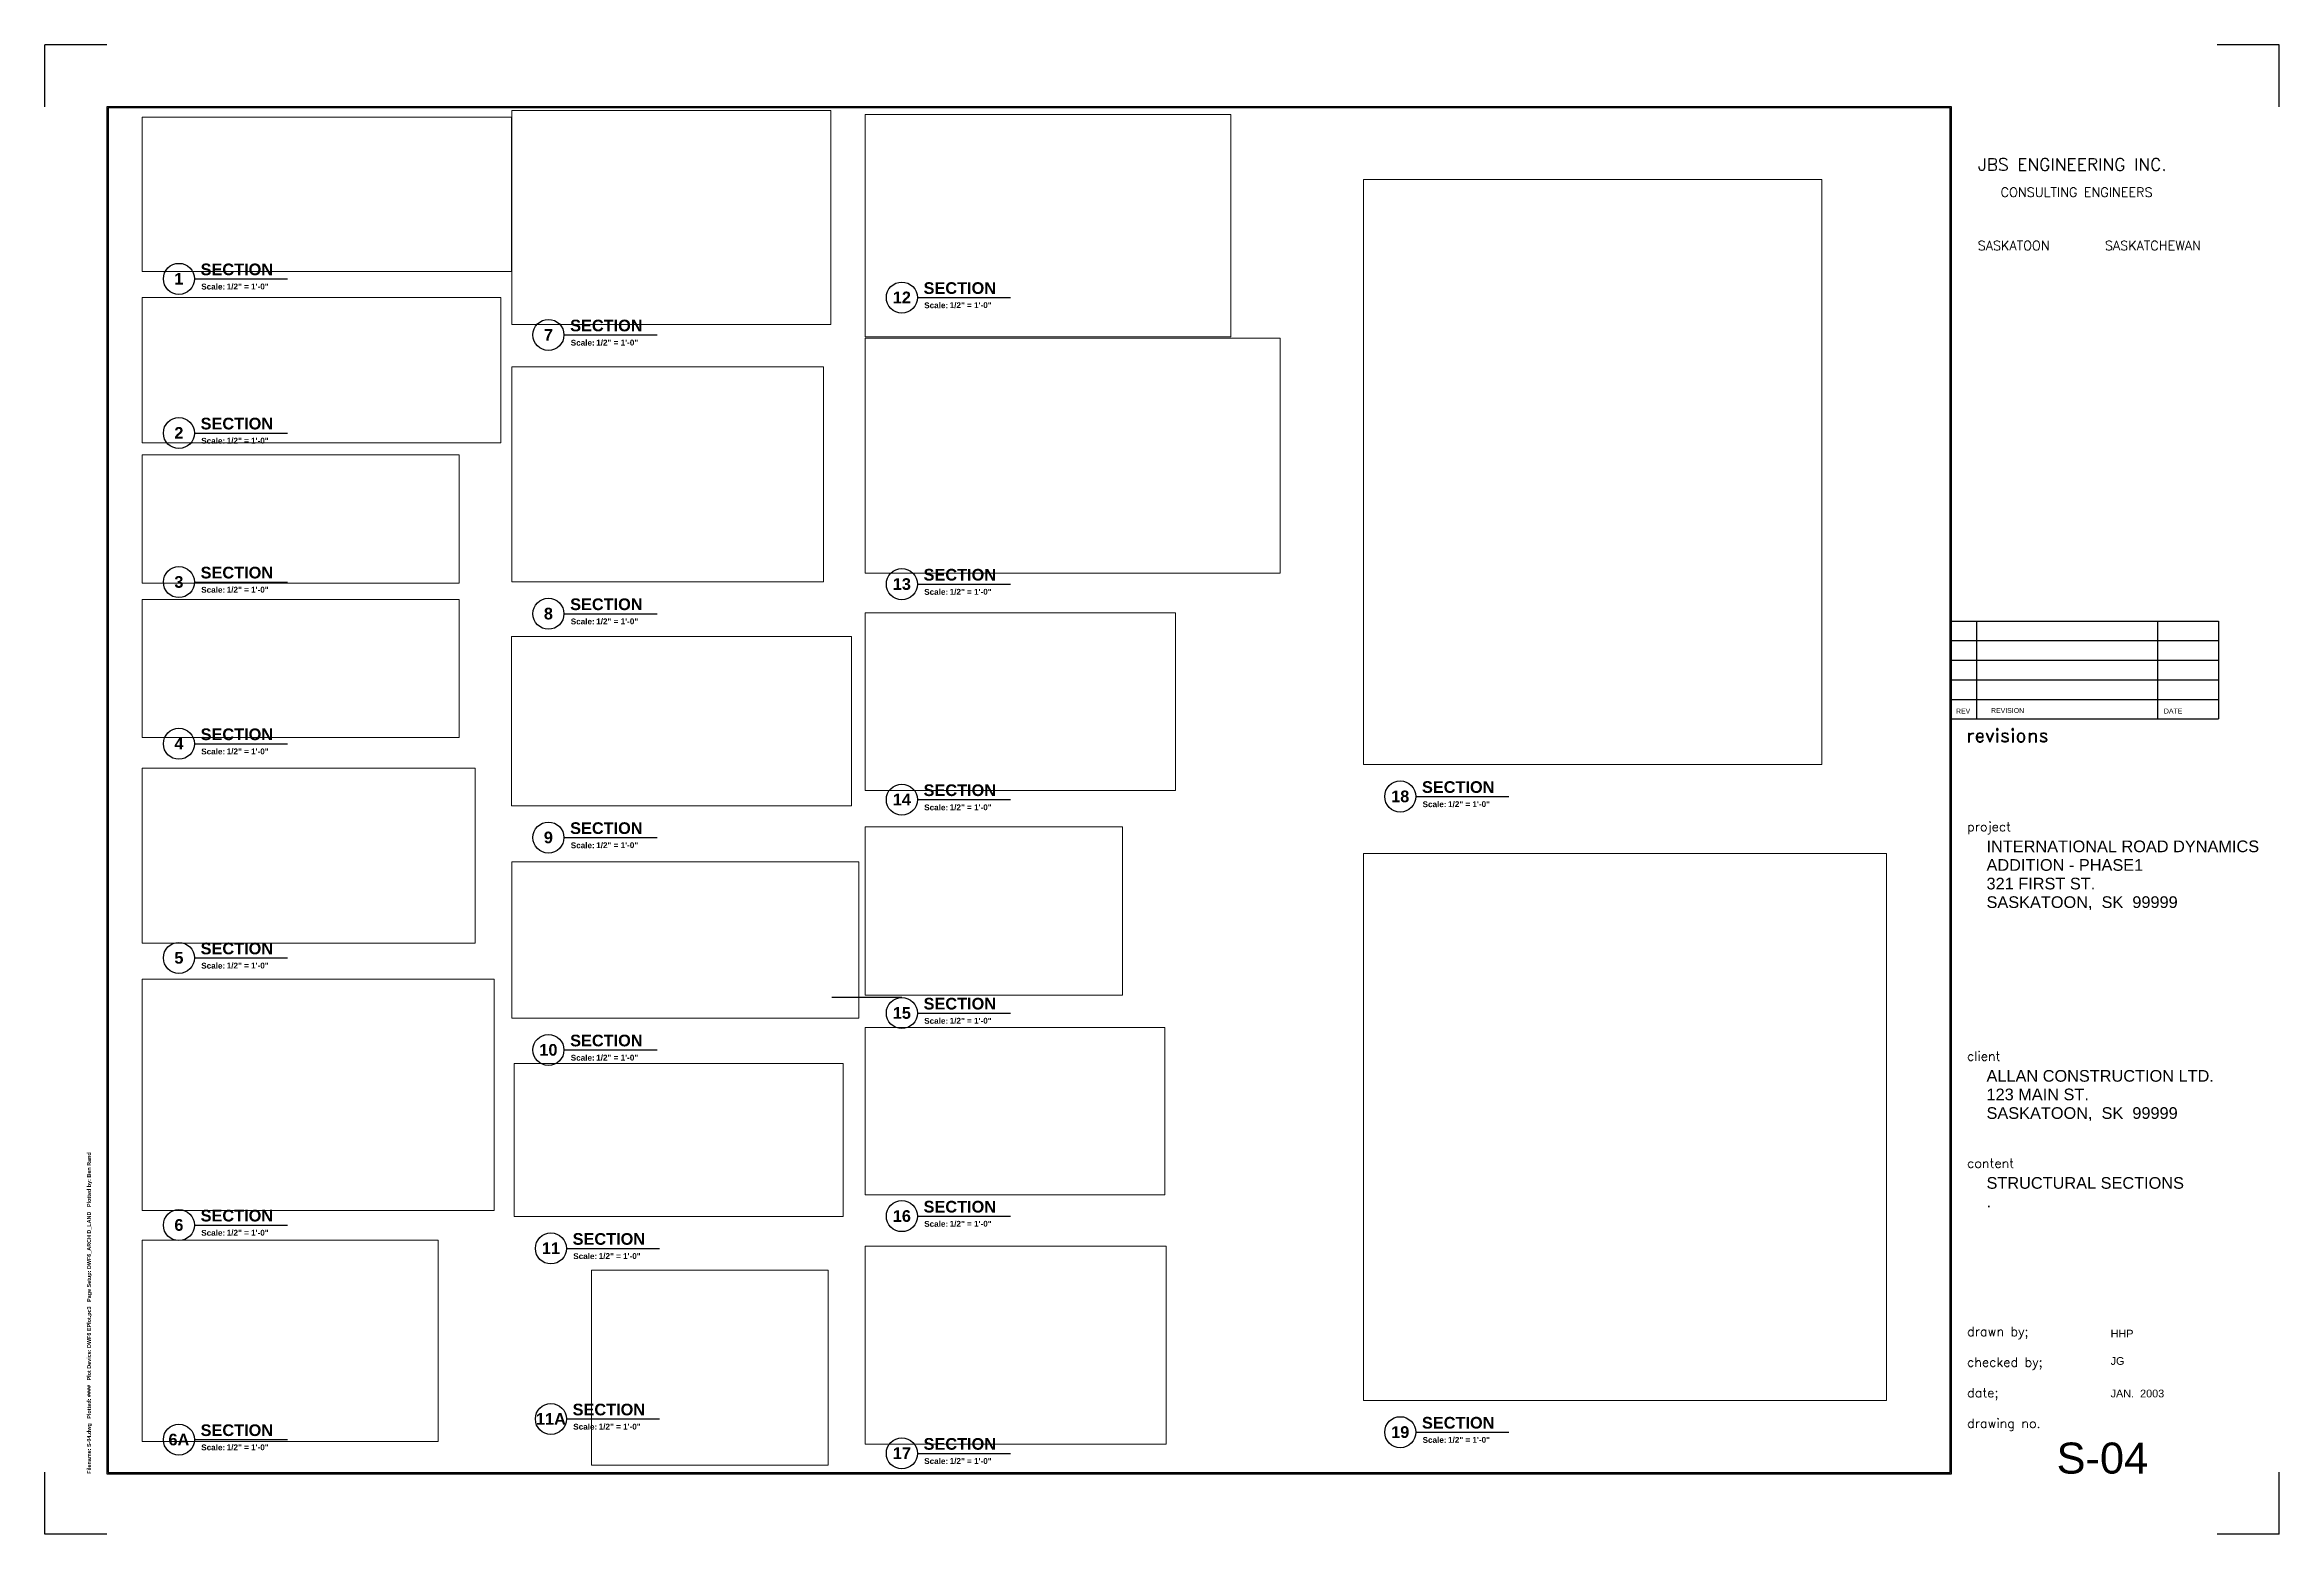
# Paper-space layout 'STRUCTURAL SECTIONS' of a CAD drawing. Header units: inches. Extents: x -0.3 to 35.7, y -0.7 to 23.3.
import ezdxf
from ezdxf.enums import TextEntityAlignment as Align

# ---------------------------------------------------------------- set-up
doc = ezdxf.new("R2010")
doc.units = ezdxf.units.IN
doc.header["$MEASUREMENT"] = 0
doc.layers.get('0').update_dxf_attribs({"linetype": 'CONTINUOUS'})
for name, color, linetype in [('PS_ANNOT', 5, 'CONTINUOUS'), ('TB_BORDER', 6, 'CONTINUOUS'), ('TB_CORNERS', 1, 'CONTINUOUS'), ('TB_INFORMATION', 3, 'CONTINUOUS'), ('TB_TEXT1', 160, 'CONTINUOUS'), ('TB_TEXT3', 10, 'CONTINUOUS'), ('TB_TEXT4', 4, 'CONTINUOUS'), ('TITLE', 7, 'CONTINUOUS'), ('TS-TEXT2', 7, 'CONTINUOUS')]:
    doc.layers.add(name, color=color, linetype=linetype)
doc.layers.add('PS_VIEWPORT', color=220, linetype='CONTINUOUS', plot=False)
doc.styles.add('ROMANC', font='romanc')
doc.styles.add('ROMAND', font='ROMAND')
doc.styles.add('SANSERIF', font='sanss___.ttf')
doc.styles.add('SANSSERIFBOLD', font='sanssb__.ttf')

# ---------------------------------------------------------------- blocks, each defined once
blk = doc.blocks.new('title')
at = {"layer": 'TB_BORDER'}
for p, q in [((1, 23), (1, 0.975)), ((30.718, 23), (1, 23)), ((1.02, 22.98), (1.02, 0.994)), ((30.698, 22.98), (1.02, 22.98)), ((30.698, 0.994), (30.698, 22.98)), ((30.718, 0.975), (30.718, 23)), ((1, 0.975), (30.718, 0.975)), ((1.02, 0.994), (30.698, 0.994))]:
    blk.add_line(p, q, dxfattribs=at)
at = {"layer": 'TB_CORNERS'}
for p, q in [((0, 23), (0, 24)), ((1, 24), (0, 24)), ((36, 24), (35, 24)), ((36, 23), (36, 24)), ((0, 0), (0, 1)), ((36, 0), (36, 1)), ((1, 0), (0, 0)), ((36, 0), (35, 0))]:
    blk.add_line(p, q, dxfattribs=at)
at = {"layer": 'TB_INFORMATION'}
for p, q in [((30.718, 14.713), (35.02, 14.713)), ((31.124, 14.713), (31.124, 13.136)), ((34.04, 14.713), (34.04, 13.136)), ((35.02, 14.713), (35.02, 13.136)), ((30.718, 14.398), (35.02, 14.398)), ((30.718, 14.082), (35.02, 14.082)), ((30.718, 13.767), (35.02, 13.767)), ((30.718, 13.451), (35.02, 13.451)), ((30.718, 13.136), (35.02, 13.136))]:
    blk.add_line(p, q, dxfattribs=at)
at = {"layer": 'TB_TEXT1', "width": 1.0217}
for s, height, style, p in [('JBS ENGINEERING INC.', 0.1972, 'ROMANC', (31.147, 21.971)), ('CONSULTING ENGINEERS', 0.1479, 'ROMAND', (31.51, 21.549)), ('SASKATOON       SASKATCHEWAN', 0.1479, 'ROMAND', (31.141, 20.69))]:
    blk.add_text(s, height=height, dxfattribs=dict(at, style=style)).set_placement(p)
at = {"layer": 'TB_TEXT3', "ltscale": 15, "style": 'SANSERIF', "flags": 8}
for tag, p in [('PROJECT_NAME', (31.283, 10.99)), ('PROJECT_PHASE', (31.283, 10.69)), ('PROJECT_STREET', (31.283, 10.39)), ('PROJECT_CITY', (31.283, 10.091)), ('CLIENT_NAME', (31.283, 7.292)), ('CLIENT_STREET', (31.283, 6.993)), ('CLIENT_CITY', (31.283, 6.693))]:
    blk.add_attdef(tag, p, '', height=0.188, dxfattribs=at)
at = {"layer": 'TB_TEXT3', "color": 10, "ltscale": 15, "style": 'SANSERIF', "flags": 8}
for tag, p in [('SHEET_CONTENT1', (31.283, 5.567)), ('SHEET_CONTENT2', (31.283, 5.267))]:
    blk.add_attdef(tag, p, '', height=0.188, dxfattribs=at)
at = {"layer": 'TB_TEXT3', "color": 10, "style": 'SANSERIF', "flags": 8}
for tag, p in [('DRAW', (33.282, 3.171)), ('CHECK', (33.282, 2.73))]:
    blk.add_attdef(tag, p, '', height=0.125, dxfattribs=at)
at = {"layer": 'TB_TEXT3', "style": 'SANSERIF', "flags": 8}
blk.add_attdef('DATE', (33.282, 2.206), '', height=0.125, dxfattribs=at)
blk.add_attdef('X', text='', height=0.5, dxfattribs=at).set_placement((32.412, 1.478), align=Align.TOP_LEFT)
at = {"layer": 'TB_TEXT4', "width": 1.0217}
for s, p in [('REV', (30.792, 13.224)), ('REVISION', (31.356, 13.233)), ('DATE', (34.141, 13.224))]:
    blk.add_text(s, height=0.0789, dxfattribs=at).set_placement(p)
at = {"layer": 'TB_TEXT4', "style": 'ROMAND', "width": 1.0217}
for s, height, p in [('revisions', 0.2188, (30.953, 12.764)), ('project', 0.1479, (30.97, 11.328)), ('client', 0.1479, (30.97, 7.63)), ('content', 0.1479, (30.97, 5.905)), ('drawn by;', 0.1479, (30.97, 3.193)), ('checked by;', 0.1479, (30.97, 2.7)), ('date;', 0.1479, (30.97, 2.207)), ('drawing no.', 0.1479, (30.97, 1.714))]:
    blk.add_text(s, height=height, dxfattribs=at).set_placement(p)
blk = doc.blocks.new('Drawing Title')
blk.add_line((0.842, -0.513), (2.342, -0.513))
at = {"lineweight": 25}
blk.add_circle((0.592, -0.513), 0.25, dxfattribs=at)
at = {"insert": (0.952, -0.591), "char_height": 0.0938, "width": 0.39163, "attachment_point": 1, "style": 'SANSSERIFBOLD'}
blk.add_mtext('Scale: ', dxfattribs=at)
at = {"ltscale": 15, "style": 'SANSSERIFBOLD', "flags": 8}
blk.add_attdef('VIEWNAME', text='', height=0.188, dxfattribs=at).set_placement((0.942, -0.511), align=Align.BOTTOM_LEFT)
blk.add_attdef('#', text='', height=0.188, dxfattribs=at).set_placement((0.592, -0.511), align=Align.MIDDLE_CENTER)
blk.add_attdef('VPSCALE', text='', height=0.0938, dxfattribs=at).set_placement((1.362, -0.589), align=Align.TOP_LEFT)

psp = doc.layouts.new('STRUCTURAL SECTIONS')

# ---------------------------------------------------------------- linework, layer by layer
at = {"layer": 'PS_ANNOT'}
psp.add_line((13.47, 7.937), (12.339, 7.937), dxfattribs=at)

# ---------------------------------------------------------------- block references
for p, values in [((1.23, 20.029), {'#': '1', 'VIEWNAME': 'SECTION', 'VPSCALE': '1/2" = 1\'-0"'}), ((12.877, 19.728), {'#': '12', 'VIEWNAME': 'SECTION', 'VPSCALE': '1/2" = 1\'-0"'}), ((7.183, 19.125), {'#': '7', 'VIEWNAME': 'SECTION', 'VPSCALE': '1/2" = 1\'-0"'}), ((1.23, 17.545), {'#': '2', 'VIEWNAME': 'SECTION', 'VPSCALE': '1/2" = 1\'-0"'}), ((1.23, 15.144), {'#': '3', 'VIEWNAME': 'SECTION', 'VPSCALE': '1/2" = 1\'-0"'}), ((12.877, 15.11), {'#': '13', 'VIEWNAME': 'SECTION', 'VPSCALE': '1/2" = 1\'-0"'}), ((7.183, 14.634), {'#': '8', 'VIEWNAME': 'SECTION', 'VPSCALE': '1/2" = 1\'-0"'}), ((1.23, 12.539), {'#': '4', 'VIEWNAME': 'SECTION', 'VPSCALE': '1/2" = 1\'-0"'}), ((12.877, 11.638), {'#': '14', 'VIEWNAME': 'SECTION', 'VPSCALE': '1/2" = 1\'-0"'}), ((20.906, 11.689), {'#': '18', 'VIEWNAME': 'SECTION', 'VPSCALE': '1/2" = 1\'-0"'}), ((7.183, 11.027), {'#': '9', 'VIEWNAME': 'SECTION', 'VPSCALE': '1/2" = 1\'-0"'}), ((1.23, 9.088), {'#': '5', 'VIEWNAME': 'SECTION', 'VPSCALE': '1/2" = 1\'-0"'}), ((12.877, 8.199), {'#': '15', 'VIEWNAME': 'SECTION', 'VPSCALE': '1/2" = 1\'-0"'}), ((7.183, 7.605), {'#': '10', 'VIEWNAME': 'SECTION', 'VPSCALE': '1/2" = 1\'-0"'}), ((1.23, 4.784), {'#': '6', 'VIEWNAME': 'SECTION', 'VPSCALE': '1/2" = 1\'-0"'}), ((12.877, 4.928), {'#': '16', 'VIEWNAME': 'SECTION', 'VPSCALE': '1/2" = 1\'-0"'}), ((7.223, 4.408), {'#': '11', 'VIEWNAME': 'SECTION', 'VPSCALE': '1/2" = 1\'-0"'}), ((7.223, 1.66), {'#': '11A', 'VIEWNAME': 'SECTION', 'VPSCALE': '1/2" = 1\'-0"'}), ((20.906, 1.447), {'#': '19', 'VIEWNAME': 'SECTION', 'VPSCALE': '1/2" = 1\'-0"'}), ((1.23, 1.327), {'#': '6A', 'VIEWNAME': 'SECTION', 'VPSCALE': '1/2" = 1\'-0"'}), ((12.877, 1.106), {'#': '17', 'VIEWNAME': 'SECTION', 'VPSCALE': '1/2" = 1\'-0"'})]:
    psp.add_blockref('Drawing Title', p, dxfattribs=at).add_auto_attribs(values)
at = {"layer": 'TITLE'}
psp.add_blockref('title', (-0.34, -0.711), dxfattribs=at).add_auto_attribs({'X': 'S-04', 'DATE': 'JAN.  2003', 'CHECK': 'JG', 'DRAW': 'HHP', 'SHEET_CONTENT1': 'STRUCTURAL SECTIONS', 'SHEET_CONTENT2': '.', 'PROJECT_NAME': 'INTERNATIONAL ROAD DYNAMICS', 'PROJECT_PHASE': 'ADDITION - PHASE1', 'PROJECT_STREET': '321 FIRST ST.', 'PROJECT_CITY': 'SASKATOON,  SK  99999', 'CLIENT_NAME': 'ALLAN CONSTRUCTION LTD.', 'CLIENT_STREET': '123 MAIN ST.', 'CLIENT_CITY': 'SASKATOON,  SK  99999'})

# ---------------------------------------------------------------- texts
at = {"layer": 'TS-TEXT2', "ltscale": 15, "insert": (0.342, 0.263), "char_height": 0.0625, "width": 20, "attachment_point": 1, "rotation": 90, "style": 'SANSSERIFBOLD'}
psp.add_mtext('Filename: S-04.dwg   Plotted: ####   Plot Device: DWF6 EPlot.pc3   Page Setup: DWF6_ARCH D_LAND   Plotted by: Ben Rand', dxfattribs=at)

# ---------------------------------------------------------------- viewports
at = {"layer": 'PS_VIEWPORT'}
vp = psp.add_viewport(center=(4.206, 20.878), size=(5.953, 2.48919), view_center_point=(8712.64639, 3550.26938), view_height=59.7406618, dxfattribs=at)
vp.frozen_layers = ['0', 'PS_ANNOT', 'PS_VIEWPORT', 'TB_BORDER', 'TB_CORNERS', 'TB_INFORMATION', 'TB_TEXT1', 'TB_TEXT3', 'TB_TEXT4', 'TS-TEXT2']
for center, size, view_center_point, view_height, status in [((9.755, 20.506), (5.144, 3.44883), (9068.27642, 3355.81907), 82.7718256, 9), ((15.824, 20.372), (5.894, 3.58377), (9462.96394, 3344.65476), 86.0104228, 14), ((24.598, 16.403), (7.384, 9.4271), (214.36936, 506.66443), 226.251191, 21), ((4.119, 18.044), (5.778, 2.34182), (8701.10981, 3377.06525), 56.2036161, 3), ((16.22, 16.666), (6.686, 3.7848), (-3212.82793, 1516.40703), 90.8352265, 18), ((9.696, 16.367), (5.026, 3.46542), (9068.59395, 3214.09668), 83.1700916, 10), ((3.783, 15.645), (5.106, 2.06878), (8698.33533, 3282.19888), 49.6507212, 4), ((3.783, 13.236), (5.106, 2.22371), (8672.43351, 3195.84687), 53.3690853, 5), ((15.377, 12.705), (4.999, 2.86315), (8434.05612, 3539.5438), 68.7157016, 19), ((9.919, 12.391), (5.473, 2.72855), (9267.80129, 3345.73526), 65.4852026, 11), ((3.913, 10.221), (5.367, 2.82), (8886.3501, 3442.7936), 67.6800784, 6), ((14.949, 9.331), (4.144, 2.7106), (8456.69041, 3350.41116), 65.054466, 15), ((9.98, 8.865), (5.594, 2.5198), (9290.4023, 3223.80569), 60.475175, 12), ((25.12, 5.853), (8.427, 8.8112), (226.08256, 502.26865), 211.469165, 20), ((4.066, 6.369), (5.673, 3.72316), (9065.80041, 3516.76417), 89.3558185, 7), ((15.291, 6.108), (4.827, 2.69713), (8240.9166, 3537.49522), 64.7310004, 16), ((9.873, 5.64), (5.299, 2.46336), (9397.59835, 3494.08587), 59.1206366, 22), ((3.614, 2.405), (4.77, 3.24678), (8242.11836, 3412.69061), 77.9226158, 8), ((15.303, 2.336), (4.85, 3.18868), (8229.49153, 3271.68573), 76.5284193, 17), ((10.376, 1.974), (3.812, 3.14235), (7982.64851, 3409.20045), 75.4163917, 13)]:
    vp = psp.add_viewport(center=center, size=size, view_center_point=view_center_point, view_height=view_height, status=status, dxfattribs=at)
    vp.frozen_layers = ['0', 'PS_ANNOT', 'PS_VIEWPORT', 'TB_BORDER', 'TB_CORNERS', 'TB_INFORMATION', 'TB_TEXT1', 'TB_TEXT3', 'TB_TEXT4', 'TS-TEXT2']

doc.saveas('drawing.dxf')
